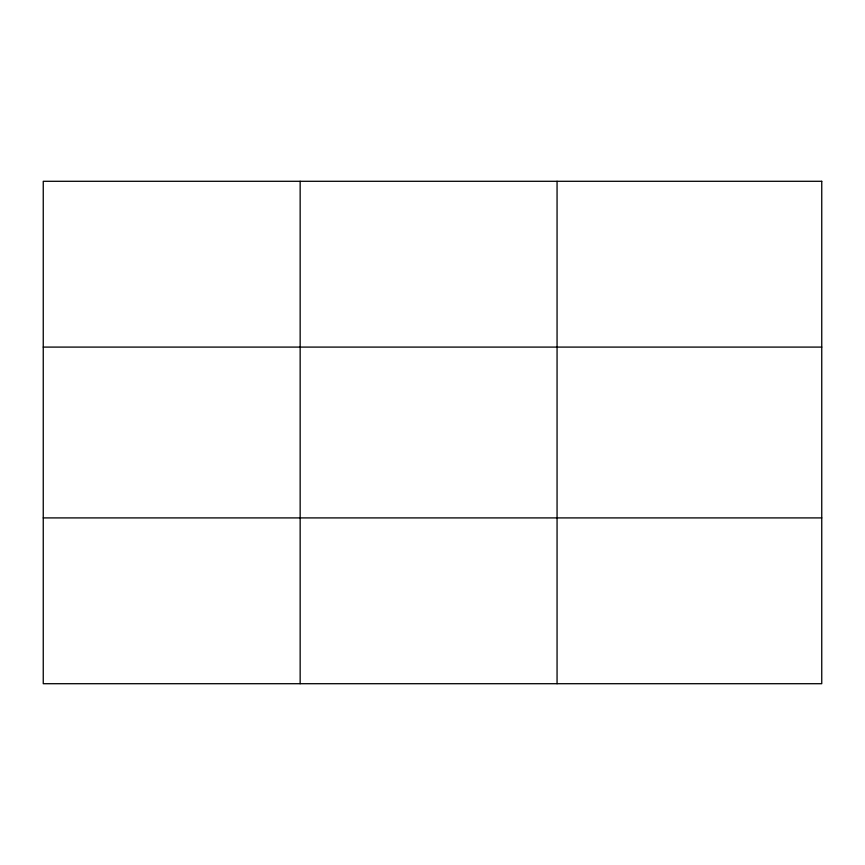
<?xml version="1.0" encoding="UTF-8"?>
<svg xmlns="http://www.w3.org/2000/svg" width="865" height="865" viewBox="0 0 865 865"><rect width="100%" height="100%" fill="white"/><g stroke="black" fill="none" stroke-linecap="round" stroke-linejoin="round"><path stroke-width="1.3" d="M300.155 683.707L300.155 181.293M557.06 683.707L557.06 181.293M43.25 347.092L821.75 347.092M43.25 517.908L821.75 517.908M821.75 181.293L821.75 683.707L43.25 683.707L43.25 181.293L821.75 181.293"/></g></svg>
